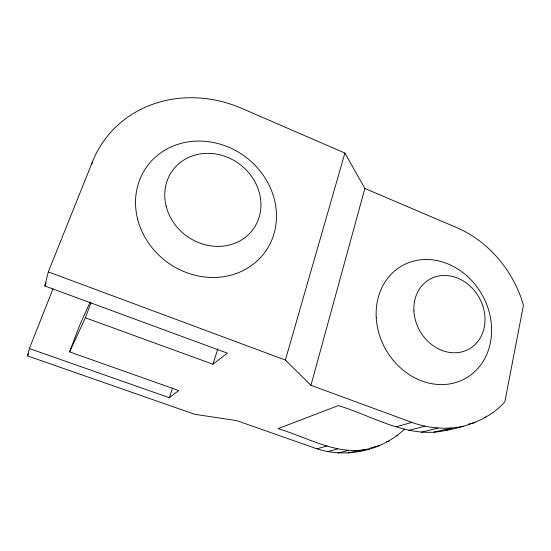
<?xml version="1.0" encoding="UTF-8"?>
<svg xmlns="http://www.w3.org/2000/svg" width="551" height="551" viewBox="0 0 551 551"><rect width="100%" height="100%" fill="white"/><g stroke="black" fill="none" stroke-linecap="round" stroke-linejoin="round"><path stroke-width="0.83" d="M404.737 428.926C382.249 450.69 346.607 458.501 316.915 448.803L236.723 420.613L194.799 414.318L27.55 355.884L29.361 348.556L53.02 288.834M29.361 348.556L169.343 397.732L178.717 390.528L69.584 351.896L85.377 317.789L212.948 364.225L227.343 353.163L44.831 285.962L48.309 271.877L92.596 161.491A121.654 109.546 35.8 0 1 241.793 108.389L344.892 153.068L364.872 188.47L456.455 227.501A107.803 92.451 60.7 0 1 523.45 305.213L504.868 401.7C489.963 418.912 467.744 426.295 446.041 430.352C408.195 439.243 373.103 415.991 338.3 405.612L278.028 428.657C307.665 437.308 337.68 456.386 369.755 448.693M463.226 426.219C446.145 429.945 428.265 428.258 411.859 422.41L310.95 385.294L364.872 188.47M310.95 385.294L285.377 360.065L344.892 153.068M91.872 163.957L92.596 161.491M212.948 364.225L217.865 348.735M169.343 397.732L172.525 388.111M85.377 317.789L91.039 302.781M69.584 351.896L79.64 325.338L90.274 301.858M27.55 355.884L28.5 353.487M44.831 285.962L46.098 282.787M446.041 430.352L452.178 428.437M358.515 451.4L365.017 449.389M316.915 448.803L327.074 445.979M396.224 426.756L411.859 422.41M327.322 451.682L337.763 448.955M408.787 430.4L424.835 426.205M396.093 435.751L397.677 435.345M337.853 453.08L348.569 450.401M421.439 432.211L437.887 428.106M386.602 441.744L389.109 441.124M484.439 417.52L486.058 417.121M348.315 452.977L359.3 450.312M433.933 432.191L450.759 428.099M370.727 447.791L379.749 445.607M468.391 424.139L475.058 422.527M48.309 271.877L285.377 360.065M376.23 317.348A64.632 55.389 60.7 0 0 465.533 378.392A64.632 55.389 60.7 0 0 459.885 270.376A64.632 55.389 60.7 0 0 376.23 317.348M413.911 310.709A40.037 34.01 60.4 0 0 468.777 349.189A40.037 34.01 60.4 0 0 465.629 282.498A40.037 34.01 60.4 0 0 413.911 310.709M137.674 219.312A72.918 65.603 35.9 0 0 255.154 262.675A72.918 65.603 35.9 0 0 225.194 145.829A72.918 65.603 35.9 0 0 137.674 219.312M166.126 206.081A49.866 44.624 36.3 0 0 246.09 236.703A49.866 44.624 36.3 0 0 226.33 156.835A49.866 44.624 36.3 0 0 166.126 206.081"/></g></svg>
